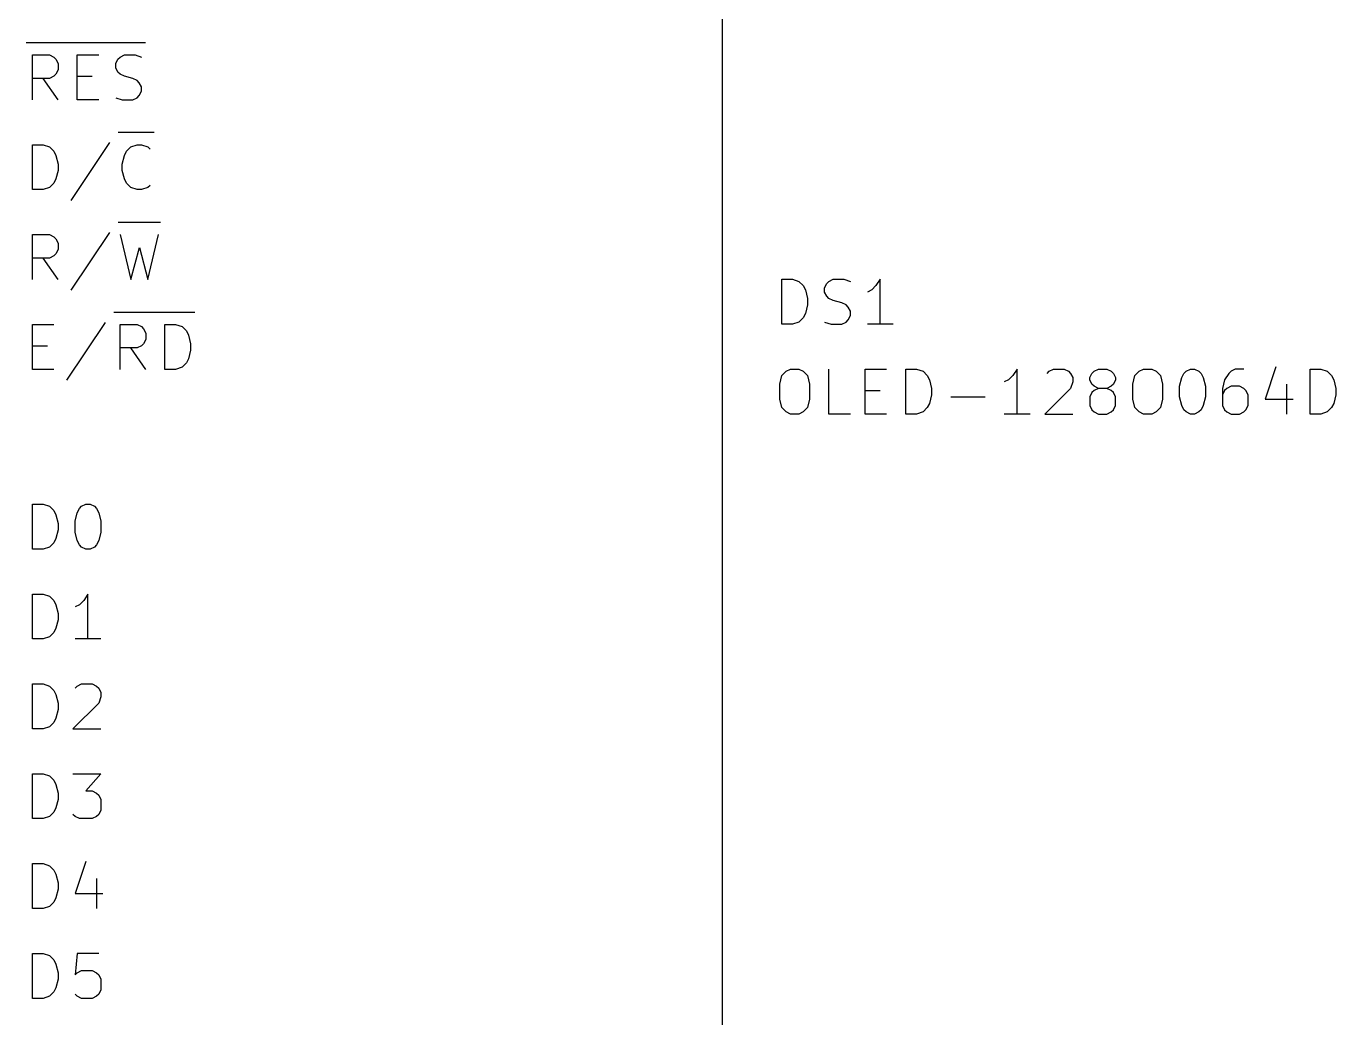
# Model space of a CAD drawing. Extents: x 0.4 to 11.3, y -7.9 to -0.4.
# Drawn here: x 3.325 to 4.783, y -3.645 to -2.541 of the extents above; entities that cross this region are included whole.
import ezdxf

# ---------------------------------------------------------------- set-up
doc = ezdxf.new("R2010")
doc.units = 0
doc.header["$MEASUREMENT"] = 0
for name, color, linetype in [('CYAN2', 4, 'CONTINUOUS'), ('LYELLOW', 51, 'CONTINUOUS'), ('RED2', 1, 'CONTINUOUS')]:
    doc.layers.add(name, color=color, linetype=linetype)

msp = doc.modelspace()

# ---------------------------------------------------------------- linework, layer by layer
at = {"layer": 'CYAN2', "linetype": 'CONTINUOUS'}
for p, q in [((3.325, -2.5593), (3.4579, -2.5593)), ((3.325, -2.5593), (3.4579, -2.5593)), ((3.3319, -2.6231), (3.3319, -2.5731)), ((3.3319, -2.5731), (3.3509, -2.5731)), ((3.3319, -2.6231), (3.3319, -2.5731)), ((3.3319, -2.5731), (3.3509, -2.5731)), ((3.3509, -2.5731), (3.3557, -2.5755)), ((3.3509, -2.5731), (3.3557, -2.5755)), ((3.3557, -2.5755), (3.3581, -2.5779)), ((3.3557, -2.5755), (3.3581, -2.5779)), ((3.3581, -2.5779), (3.3605, -2.5827)), ((3.3581, -2.5779), (3.3605, -2.5827)), ((3.3819, -2.6231), (3.3819, -2.5731)), ((3.3819, -2.5731), (3.4057, -2.5731)), ((3.3819, -2.6231), (3.3819, -2.5731)), ((3.3819, -2.5731), (3.4057, -2.5731)), ((3.4248, -2.5827), (3.4271, -2.5779)), ((3.4248, -2.5827), (3.4271, -2.5779)), ((3.4271, -2.5779), (3.4295, -2.5755)), ((3.4271, -2.5779), (3.4295, -2.5755)), ((3.4295, -2.5755), (3.4343, -2.5731)), ((3.4295, -2.5755), (3.4343, -2.5731)), ((3.4343, -2.5731), (3.4462, -2.5731)), ((3.4343, -2.5731), (3.4462, -2.5731)), ((3.4462, -2.5731), (3.4533, -2.5755)), ((3.4462, -2.5731), (3.4533, -2.5755)), ((3.3581, -2.5946), (3.3557, -2.5969)), ((3.3581, -2.5946), (3.3557, -2.5969)), ((3.3605, -2.5898), (3.3581, -2.5946)), ((3.3605, -2.5898), (3.3581, -2.5946)), ((3.3605, -2.5827), (3.3605, -2.5898)), ((3.3605, -2.5827), (3.3605, -2.5898)), ((3.4248, -2.5874), (3.4248, -2.5827)), ((3.4248, -2.5874), (3.4248, -2.5827)), ((3.4271, -2.5922), (3.4248, -2.5874)), ((3.4271, -2.5922), (3.4248, -2.5874)), ((3.4295, -2.5946), (3.4271, -2.5922)), ((3.4295, -2.5946), (3.4271, -2.5922)), ((3.4343, -2.5969), (3.4295, -2.5946)), ((3.4343, -2.5969), (3.4295, -2.5946)), ((3.3509, -2.5993), (3.3319, -2.5993)), ((3.3509, -2.5993), (3.3319, -2.5993)), ((3.3605, -2.6231), (3.3438, -2.5993)), ((3.3605, -2.6231), (3.3438, -2.5993)), ((3.3557, -2.5969), (3.3509, -2.5993)), ((3.3557, -2.5969), (3.3509, -2.5993)), ((3.3819, -2.5969), (3.3986, -2.5969)), ((3.3819, -2.5969), (3.3986, -2.5969)), ((3.4438, -2.5993), (3.4343, -2.5969)), ((3.4438, -2.5993), (3.4343, -2.5969)), ((3.4486, -2.6017), (3.4438, -2.5993)), ((3.4486, -2.6017), (3.4438, -2.5993)), ((3.4509, -2.6041), (3.4486, -2.6017)), ((3.4509, -2.6041), (3.4486, -2.6017)), ((3.4533, -2.6088), (3.4509, -2.6041)), ((3.4533, -2.6088), (3.4509, -2.6041)), ((3.4533, -2.6136), (3.4533, -2.6088)), ((3.4533, -2.6136), (3.4533, -2.6088)), ((3.4057, -2.6231), (3.3819, -2.6231)), ((3.4057, -2.6231), (3.3819, -2.6231)), ((3.4248, -2.6208), (3.4319, -2.6231)), ((3.4248, -2.6208), (3.4319, -2.6231)), ((3.4319, -2.6231), (3.4438, -2.6231)), ((3.4319, -2.6231), (3.4438, -2.6231)), ((3.4438, -2.6231), (3.4486, -2.6208)), ((3.4438, -2.6231), (3.4486, -2.6208)), ((3.4486, -2.6208), (3.4509, -2.6184)), ((3.4486, -2.6208), (3.4509, -2.6184)), ((3.4509, -2.6184), (3.4533, -2.6136)), ((3.4509, -2.6184), (3.4533, -2.6136)), ((3.4274, -2.6593), (3.4674, -2.6593)), ((3.4274, -2.6593), (3.4674, -2.6593)), ((3.3319, -2.7231), (3.3319, -2.6731)), ((3.3319, -2.6731), (3.3438, -2.6731)), ((3.3319, -2.7231), (3.3319, -2.6731)), ((3.3319, -2.6731), (3.3438, -2.6731)), ((3.3438, -2.6731), (3.3509, -2.6755)), ((3.3438, -2.6731), (3.3509, -2.6755)), ((3.3509, -2.6755), (3.3557, -2.6803)), ((3.3509, -2.6755), (3.3557, -2.6803)), ((3.3557, -2.6803), (3.3581, -2.685)), ((3.3557, -2.6803), (3.3581, -2.685)), ((3.4176, -2.6708), (3.3748, -2.735)), ((3.4176, -2.6708), (3.3748, -2.735)), ((3.4343, -2.685), (3.4367, -2.6803)), ((3.4343, -2.685), (3.4367, -2.6803)), ((3.4367, -2.6803), (3.4414, -2.6755)), ((3.4367, -2.6803), (3.4414, -2.6755)), ((3.4414, -2.6755), (3.4486, -2.6731)), ((3.4414, -2.6755), (3.4486, -2.6731)), ((3.4486, -2.6731), (3.4533, -2.6731)), ((3.4486, -2.6731), (3.4533, -2.6731)), ((3.4533, -2.6731), (3.4605, -2.6755)), ((3.4533, -2.6731), (3.4605, -2.6755)), ((3.4605, -2.6755), (3.4629, -2.6779)), ((3.4605, -2.6755), (3.4629, -2.6779)), ((3.3581, -2.685), (3.3605, -2.6946)), ((3.3581, -2.685), (3.3605, -2.6946)), ((3.3605, -2.6946), (3.3605, -2.7017)), ((3.3605, -2.6946), (3.3605, -2.7017)), ((3.4319, -2.6946), (3.4343, -2.685)), ((3.4319, -2.6946), (3.4343, -2.685)), ((3.4319, -2.7017), (3.4319, -2.6946)), ((3.4319, -2.7017), (3.4319, -2.6946)), ((3.3581, -2.7112), (3.3557, -2.716)), ((3.3581, -2.7112), (3.3557, -2.716)), ((3.3605, -2.7017), (3.3581, -2.7112)), ((3.3605, -2.7017), (3.3581, -2.7112)), ((3.4343, -2.7112), (3.4319, -2.7017)), ((3.4343, -2.7112), (3.4319, -2.7017)), ((3.4367, -2.716), (3.4343, -2.7112)), ((3.4367, -2.716), (3.4343, -2.7112)), ((3.3438, -2.7231), (3.3319, -2.7231)), ((3.3438, -2.7231), (3.3319, -2.7231)), ((3.3509, -2.7208), (3.3438, -2.7231)), ((3.3509, -2.7208), (3.3438, -2.7231)), ((3.3557, -2.716), (3.3509, -2.7208)), ((3.3557, -2.716), (3.3509, -2.7208)), ((3.4414, -2.7208), (3.4367, -2.716)), ((3.4414, -2.7208), (3.4367, -2.716)), ((3.4486, -2.7231), (3.4414, -2.7208)), ((3.4486, -2.7231), (3.4414, -2.7208)), ((3.4533, -2.7231), (3.4486, -2.7231)), ((3.4533, -2.7231), (3.4486, -2.7231)), ((3.4605, -2.7208), (3.4533, -2.7231)), ((3.4605, -2.7208), (3.4533, -2.7231)), ((3.4629, -2.7184), (3.4605, -2.7208)), ((3.4629, -2.7184), (3.4605, -2.7208)), ((3.4274, -2.7593), (3.4745, -2.7593)), ((3.4274, -2.7593), (3.4745, -2.7593)), ((3.3319, -2.8231), (3.3319, -2.7731)), ((3.3319, -2.7731), (3.3509, -2.7731)), ((3.3319, -2.8231), (3.3319, -2.7731)), ((3.3319, -2.7731), (3.3509, -2.7731)), ((3.3509, -2.7731), (3.3557, -2.7755)), ((3.3509, -2.7731), (3.3557, -2.7755)), ((3.3557, -2.7755), (3.3581, -2.7779)), ((3.3557, -2.7755), (3.3581, -2.7779)), ((3.3581, -2.7779), (3.3605, -2.7827)), ((3.3581, -2.7779), (3.3605, -2.7827)), ((3.3605, -2.7827), (3.3605, -2.7898)), ((3.3605, -2.7827), (3.3605, -2.7898)), ((3.4176, -2.7708), (3.3748, -2.835)), ((3.4176, -2.7708), (3.3748, -2.835)), ((3.4295, -2.7731), (3.4414, -2.8231)), ((3.4295, -2.7731), (3.4414, -2.8231)), ((3.4605, -2.8231), (3.4724, -2.7731)), ((3.4605, -2.8231), (3.4724, -2.7731)), ((3.3557, -2.7969), (3.3509, -2.7993)), ((3.3557, -2.7969), (3.3509, -2.7993)), ((3.3581, -2.7946), (3.3557, -2.7969)), ((3.3581, -2.7946), (3.3557, -2.7969)), ((3.3605, -2.7898), (3.3581, -2.7946)), ((3.3605, -2.7898), (3.3581, -2.7946)), ((3.4414, -2.8231), (3.451, -2.7874)), ((3.4414, -2.8231), (3.451, -2.7874)), ((3.451, -2.7874), (3.4605, -2.8231)), ((3.451, -2.7874), (3.4605, -2.8231)), ((3.3509, -2.7993), (3.3319, -2.7993)), ((3.3509, -2.7993), (3.3319, -2.7993)), ((3.3605, -2.8231), (3.3438, -2.7993)), ((3.3605, -2.8231), (3.3438, -2.7993)), ((4.1663, -2.8728), (4.1663, -2.8228)), ((4.1663, -2.8228), (4.1782, -2.8228)), ((4.1663, -2.8728), (4.1663, -2.8228)), ((4.1663, -2.8228), (4.1782, -2.8228)), ((4.1782, -2.8228), (4.1853, -2.8252)), ((4.1782, -2.8228), (4.1853, -2.8252)), ((4.1853, -2.8252), (4.1901, -2.8299)), ((4.1853, -2.8252), (4.1901, -2.8299)), ((4.2139, -2.8323), (4.2163, -2.8276)), ((4.2139, -2.8323), (4.2163, -2.8276)), ((4.2163, -2.8276), (4.2187, -2.8252)), ((4.2163, -2.8276), (4.2187, -2.8252)), ((4.2187, -2.8252), (4.2234, -2.8228)), ((4.2187, -2.8252), (4.2234, -2.8228)), ((4.2234, -2.8228), (4.2353, -2.8228)), ((4.2234, -2.8228), (4.2353, -2.8228)), ((4.2353, -2.8228), (4.2425, -2.8252)), ((4.2353, -2.8228), (4.2425, -2.8252)), ((4.2758, -2.8228), (4.271, -2.8299)), ((4.2758, -2.8228), (4.271, -2.8299)), ((4.2758, -2.8728), (4.2758, -2.8228)), ((4.2758, -2.8728), (4.2758, -2.8228)), ((4.1901, -2.8299), (4.1925, -2.8347)), ((4.1901, -2.8299), (4.1925, -2.8347)), ((4.1925, -2.8347), (4.1949, -2.8442)), ((4.1925, -2.8347), (4.1949, -2.8442)), ((4.2139, -2.8371), (4.2139, -2.8323)), ((4.2139, -2.8371), (4.2139, -2.8323)), ((4.2163, -2.8418), (4.2139, -2.8371)), ((4.2163, -2.8418), (4.2139, -2.8371)), ((4.2187, -2.8442), (4.2163, -2.8418)), ((4.2187, -2.8442), (4.2163, -2.8418)), ((4.2663, -2.8347), (4.2615, -2.8371)), ((4.2663, -2.8347), (4.2615, -2.8371)), ((4.271, -2.8299), (4.2663, -2.8347)), ((4.271, -2.8299), (4.2663, -2.8347)), ((4.1949, -2.8514), (4.1925, -2.8609)), ((4.1949, -2.8514), (4.1925, -2.8609)), ((4.1949, -2.8442), (4.1949, -2.8514)), ((4.1949, -2.8442), (4.1949, -2.8514)), ((4.2234, -2.8466), (4.2187, -2.8442)), ((4.2234, -2.8466), (4.2187, -2.8442)), ((4.2329, -2.849), (4.2234, -2.8466)), ((4.2329, -2.849), (4.2234, -2.8466)), ((4.2377, -2.8514), (4.2329, -2.849)), ((4.2377, -2.8514), (4.2329, -2.849)), ((4.2401, -2.8538), (4.2377, -2.8514)), ((4.2401, -2.8538), (4.2377, -2.8514)), ((4.2425, -2.8585), (4.2401, -2.8538)), ((4.2425, -2.8585), (4.2401, -2.8538)), ((3.4129, -2.8708), (3.37, -2.935)), ((3.4129, -2.8708), (3.37, -2.935)), ((3.4226, -2.8593), (3.5126, -2.8593)), ((3.4226, -2.8593), (3.5126, -2.8593)), ((4.1853, -2.8704), (4.1782, -2.8728)), ((4.1853, -2.8704), (4.1782, -2.8728)), ((4.1901, -2.8657), (4.1853, -2.8704)), ((4.1901, -2.8657), (4.1853, -2.8704)), ((4.1925, -2.8609), (4.1901, -2.8657)), ((4.1925, -2.8609), (4.1901, -2.8657)), ((4.2139, -2.8704), (4.221, -2.8728)), ((4.2139, -2.8704), (4.221, -2.8728)), ((4.2329, -2.8728), (4.2377, -2.8704)), ((4.2329, -2.8728), (4.2377, -2.8704)), ((4.2377, -2.8704), (4.2401, -2.868)), ((4.2377, -2.8704), (4.2401, -2.868)), ((4.2401, -2.868), (4.2425, -2.8633)), ((4.2401, -2.868), (4.2425, -2.8633)), ((4.2425, -2.8633), (4.2425, -2.8585)), ((4.2425, -2.8633), (4.2425, -2.8585)), ((3.3319, -2.9231), (3.3319, -2.8731)), ((3.3319, -2.8731), (3.3557, -2.8731)), ((3.3319, -2.9231), (3.3319, -2.8731)), ((3.3319, -2.8731), (3.3557, -2.8731)), ((3.4295, -2.9231), (3.4295, -2.8731)), ((3.4295, -2.8731), (3.4486, -2.8731)), ((3.4295, -2.9231), (3.4295, -2.8731)), ((3.4295, -2.8731), (3.4486, -2.8731)), ((3.4486, -2.8731), (3.4533, -2.8755)), ((3.4486, -2.8731), (3.4533, -2.8755)), ((3.4533, -2.8755), (3.4557, -2.8779)), ((3.4533, -2.8755), (3.4557, -2.8779)), ((3.4557, -2.8779), (3.4581, -2.8827)), ((3.4557, -2.8779), (3.4581, -2.8827)), ((3.4581, -2.8827), (3.4581, -2.8898)), ((3.4581, -2.8827), (3.4581, -2.8898)), ((3.4795, -2.9231), (3.4795, -2.8731)), ((3.4795, -2.8731), (3.4914, -2.8731)), ((3.4795, -2.9231), (3.4795, -2.8731)), ((3.4795, -2.8731), (3.4914, -2.8731)), ((3.4914, -2.8731), (3.4986, -2.8755)), ((3.4914, -2.8731), (3.4986, -2.8755)), ((3.4986, -2.8755), (3.5033, -2.8803)), ((3.4986, -2.8755), (3.5033, -2.8803)), ((3.5033, -2.8803), (3.5057, -2.885)), ((3.5033, -2.8803), (3.5057, -2.885)), ((3.5057, -2.885), (3.5081, -2.8946)), ((3.5057, -2.885), (3.5081, -2.8946)), ((4.1782, -2.8728), (4.1663, -2.8728)), ((4.1782, -2.8728), (4.1663, -2.8728)), ((4.221, -2.8728), (4.2329, -2.8728)), ((4.221, -2.8728), (4.2329, -2.8728)), ((4.2901, -2.8728), (4.2615, -2.8728)), ((4.2901, -2.8728), (4.2615, -2.8728)), ((3.3319, -2.8969), (3.3486, -2.8969)), ((3.3319, -2.8969), (3.3486, -2.8969)), ((3.4486, -2.8993), (3.4295, -2.8993)), ((3.4486, -2.8993), (3.4295, -2.8993)), ((3.4581, -2.9231), (3.4414, -2.8993)), ((3.4581, -2.9231), (3.4414, -2.8993)), ((3.4533, -2.8969), (3.4486, -2.8993)), ((3.4533, -2.8969), (3.4486, -2.8993)), ((3.4557, -2.8946), (3.4533, -2.8969)), ((3.4557, -2.8946), (3.4533, -2.8969)), ((3.4581, -2.8898), (3.4557, -2.8946)), ((3.4581, -2.8898), (3.4557, -2.8946)), ((3.5081, -2.8946), (3.5081, -2.9017)), ((3.5081, -2.8946), (3.5081, -2.9017)), ((3.5057, -2.9112), (3.5033, -2.916)), ((3.5057, -2.9112), (3.5033, -2.916)), ((3.5081, -2.9017), (3.5057, -2.9112)), ((3.5081, -2.9017), (3.5057, -2.9112)), ((3.3557, -2.9231), (3.3319, -2.9231)), ((3.3557, -2.9231), (3.3319, -2.9231)), ((3.4914, -2.9231), (3.4795, -2.9231)), ((3.4914, -2.9231), (3.4795, -2.9231)), ((3.4986, -2.9208), (3.4914, -2.9231)), ((3.4986, -2.9208), (3.4914, -2.9231)), ((3.5033, -2.916), (3.4986, -2.9208)), ((3.5033, -2.916), (3.4986, -2.9208)), ((4.1639, -2.9395), (4.1663, -2.9299)), ((4.1639, -2.9395), (4.1663, -2.9299)), ((4.1663, -2.9299), (4.171, -2.9252)), ((4.1663, -2.9299), (4.171, -2.9252)), ((4.171, -2.9252), (4.1758, -2.9228)), ((4.171, -2.9252), (4.1758, -2.9228)), ((4.1758, -2.9228), (4.1853, -2.9228)), ((4.1758, -2.9228), (4.1853, -2.9228)), ((4.1853, -2.9228), (4.1901, -2.9252)), ((4.1853, -2.9228), (4.1901, -2.9252)), ((4.1901, -2.9252), (4.1949, -2.9299)), ((4.1901, -2.9252), (4.1949, -2.9299)), ((4.1949, -2.9299), (4.1972, -2.9395)), ((4.1949, -2.9299), (4.1972, -2.9395)), ((4.2187, -2.9728), (4.2187, -2.9228)), ((4.2187, -2.9728), (4.2187, -2.9228)), ((4.2591, -2.9728), (4.2591, -2.9228)), ((4.2591, -2.9228), (4.2829, -2.9228)), ((4.2591, -2.9728), (4.2591, -2.9228)), ((4.2591, -2.9228), (4.2829, -2.9228)), ((4.3044, -2.9728), (4.3044, -2.9228)), ((4.3044, -2.9228), (4.3163, -2.9228)), ((4.3044, -2.9728), (4.3044, -2.9228)), ((4.3044, -2.9228), (4.3163, -2.9228)), ((4.3163, -2.9228), (4.3234, -2.9252)), ((4.3163, -2.9228), (4.3234, -2.9252)), ((4.3234, -2.9252), (4.3282, -2.9299)), ((4.3234, -2.9252), (4.3282, -2.9299)), ((4.3282, -2.9299), (4.3306, -2.9347)), ((4.3282, -2.9299), (4.3306, -2.9347)), ((4.4234, -2.9299), (4.4187, -2.9347)), ((4.4234, -2.9299), (4.4187, -2.9347)), ((4.4282, -2.9228), (4.4234, -2.9299)), ((4.4282, -2.9228), (4.4234, -2.9299)), ((4.4282, -2.9728), (4.4282, -2.9228)), ((4.4282, -2.9728), (4.4282, -2.9228)), ((4.4615, -2.9276), (4.4639, -2.9252)), ((4.4615, -2.9276), (4.4639, -2.9252)), ((4.4639, -2.9252), (4.4687, -2.9228)), ((4.4639, -2.9252), (4.4687, -2.9228)), ((4.4687, -2.9228), (4.4806, -2.9228)), ((4.4687, -2.9228), (4.4806, -2.9228)), ((4.4806, -2.9228), (4.4853, -2.9252)), ((4.4806, -2.9228), (4.4853, -2.9252)), ((4.4853, -2.9252), (4.4877, -2.9276)), ((4.4853, -2.9252), (4.4877, -2.9276)), ((4.4877, -2.9276), (4.4901, -2.9323)), ((4.4877, -2.9276), (4.4901, -2.9323)), ((4.5091, -2.9323), (4.5115, -2.9276)), ((4.5091, -2.9323), (4.5115, -2.9276)), ((4.5115, -2.9276), (4.5139, -2.9252)), ((4.5115, -2.9276), (4.5139, -2.9252)), ((4.5139, -2.9252), (4.5187, -2.9228)), ((4.5139, -2.9252), (4.5187, -2.9228)), ((4.5187, -2.9228), (4.5282, -2.9228)), ((4.5187, -2.9228), (4.5282, -2.9228)), ((4.5282, -2.9228), (4.5329, -2.9252)), ((4.5282, -2.9228), (4.5329, -2.9252)), ((4.5329, -2.9252), (4.5353, -2.9276)), ((4.5329, -2.9252), (4.5353, -2.9276)), ((4.5353, -2.9276), (4.5377, -2.9323)), ((4.5353, -2.9276), (4.5377, -2.9323)), ((4.5568, -2.9395), (4.5591, -2.9299)), ((4.5568, -2.9395), (4.5591, -2.9299)), ((4.5591, -2.9299), (4.5639, -2.9252)), ((4.5591, -2.9299), (4.5639, -2.9252)), ((4.5639, -2.9252), (4.5687, -2.9228)), ((4.5639, -2.9252), (4.5687, -2.9228)), ((4.5687, -2.9228), (4.5782, -2.9228)), ((4.5687, -2.9228), (4.5782, -2.9228)), ((4.5782, -2.9228), (4.5829, -2.9252)), ((4.5782, -2.9228), (4.5829, -2.9252)), ((4.5829, -2.9252), (4.5877, -2.9299)), ((4.5829, -2.9252), (4.5877, -2.9299)), ((4.5877, -2.9299), (4.5901, -2.9395)), ((4.5877, -2.9299), (4.5901, -2.9395)), ((4.6115, -2.9323), (4.6139, -2.9276)), ((4.6115, -2.9323), (4.6139, -2.9276)), ((4.6139, -2.9276), (4.6163, -2.9252)), ((4.6139, -2.9276), (4.6163, -2.9252)), ((4.6163, -2.9252), (4.621, -2.9228)), ((4.6163, -2.9252), (4.621, -2.9228)), ((4.621, -2.9228), (4.6258, -2.9228)), ((4.621, -2.9228), (4.6258, -2.9228)), ((4.6258, -2.9228), (4.6306, -2.9252)), ((4.6258, -2.9228), (4.6306, -2.9252)), ((4.6306, -2.9252), (4.6329, -2.9276)), ((4.6306, -2.9252), (4.6329, -2.9276)), ((4.6329, -2.9276), (4.6353, -2.9323)), ((4.6329, -2.9276), (4.6353, -2.9323)), ((4.6639, -2.9276), (4.6591, -2.9347)), ((4.6639, -2.9276), (4.6591, -2.9347)), ((4.6663, -2.9252), (4.6639, -2.9276)), ((4.6663, -2.9252), (4.6639, -2.9276)), ((4.671, -2.9228), (4.6663, -2.9252)), ((4.671, -2.9228), (4.6663, -2.9252)), ((4.6806, -2.9228), (4.671, -2.9228)), ((4.6806, -2.9228), (4.671, -2.9228)), ((4.7163, -2.9204), (4.7044, -2.9561)), ((4.7163, -2.9204), (4.7044, -2.9561)), ((4.7544, -2.9728), (4.7544, -2.9228)), ((4.7544, -2.9228), (4.7663, -2.9228)), ((4.7544, -2.9728), (4.7544, -2.9228)), ((4.7544, -2.9228), (4.7663, -2.9228)), ((4.7663, -2.9228), (4.7734, -2.9252)), ((4.7663, -2.9228), (4.7734, -2.9252)), ((4.7734, -2.9252), (4.7782, -2.9299)), ((4.7734, -2.9252), (4.7782, -2.9299)), ((4.7782, -2.9299), (4.7806, -2.9347)), ((4.7782, -2.9299), (4.7806, -2.9347)), ((4.1639, -2.9561), (4.1639, -2.9395)), ((4.1639, -2.9561), (4.1639, -2.9395)), ((4.1972, -2.9395), (4.1972, -2.9561)), ((4.1972, -2.9395), (4.1972, -2.9561)), ((4.3306, -2.9347), (4.3329, -2.9442)), ((4.3306, -2.9347), (4.3329, -2.9442)), ((4.3329, -2.9442), (4.3329, -2.9514)), ((4.3329, -2.9442), (4.3329, -2.9514)), ((4.4187, -2.9347), (4.4139, -2.9371)), ((4.4187, -2.9347), (4.4139, -2.9371)), ((4.4877, -2.9442), (4.4591, -2.9728)), ((4.4877, -2.9442), (4.4591, -2.9728)), ((4.4901, -2.9371), (4.4877, -2.9442)), ((4.4901, -2.9371), (4.4877, -2.9442)), ((4.4901, -2.9323), (4.4901, -2.9371)), ((4.4901, -2.9323), (4.4901, -2.9371)), ((4.5091, -2.9347), (4.5091, -2.9323)), ((4.5091, -2.9347), (4.5091, -2.9323)), ((4.5115, -2.9395), (4.5091, -2.9347)), ((4.5115, -2.9395), (4.5091, -2.9347)), ((4.5139, -2.9418), (4.5115, -2.9395)), ((4.5139, -2.9418), (4.5115, -2.9395)), ((4.5187, -2.9442), (4.5139, -2.9418)), ((4.5187, -2.9442), (4.5139, -2.9418)), ((4.5187, -2.9442), (4.5139, -2.9466)), ((4.5187, -2.9442), (4.5139, -2.9466)), ((4.5282, -2.9442), (4.5187, -2.9442)), ((4.5282, -2.9442), (4.5187, -2.9442)), ((4.5329, -2.9418), (4.5282, -2.9442)), ((4.5329, -2.9418), (4.5282, -2.9442)), ((4.5329, -2.9466), (4.5282, -2.9442)), ((4.5329, -2.9466), (4.5282, -2.9442)), ((4.5353, -2.9395), (4.5329, -2.9418)), ((4.5353, -2.9395), (4.5329, -2.9418)), ((4.5377, -2.9347), (4.5353, -2.9395)), ((4.5377, -2.9347), (4.5353, -2.9395)), ((4.5377, -2.9323), (4.5377, -2.9347)), ((4.5377, -2.9323), (4.5377, -2.9347)), ((4.5568, -2.9561), (4.5568, -2.9395)), ((4.5568, -2.9561), (4.5568, -2.9395)), ((4.5901, -2.9395), (4.5901, -2.9561)), ((4.5901, -2.9395), (4.5901, -2.9561)), ((4.6091, -2.9418), (4.6115, -2.9323)), ((4.6091, -2.9418), (4.6115, -2.9323)), ((4.6091, -2.9538), (4.6091, -2.9418)), ((4.6091, -2.9538), (4.6091, -2.9418)), ((4.6353, -2.9323), (4.6377, -2.9418)), ((4.6353, -2.9323), (4.6377, -2.9418)), ((4.6377, -2.9418), (4.6377, -2.9538)), ((4.6377, -2.9418), (4.6377, -2.9538)), ((4.6591, -2.9347), (4.6568, -2.9442)), ((4.6591, -2.9347), (4.6568, -2.9442)), ((4.6568, -2.9442), (4.6568, -2.9633)), ((4.6568, -2.9442), (4.6568, -2.9633)), ((4.6615, -2.9442), (4.6591, -2.9466)), ((4.6615, -2.9442), (4.6591, -2.9466)), ((4.6663, -2.9418), (4.6615, -2.9442)), ((4.6663, -2.9418), (4.6615, -2.9442)), ((4.6758, -2.9418), (4.6663, -2.9418)), ((4.6758, -2.9418), (4.6663, -2.9418)), ((4.6806, -2.9442), (4.6758, -2.9418)), ((4.6806, -2.9442), (4.6758, -2.9418)), ((4.6829, -2.9466), (4.6806, -2.9442)), ((4.6829, -2.9466), (4.6806, -2.9442)), ((4.7282, -2.9395), (4.7282, -2.9728)), ((4.7282, -2.9395), (4.7282, -2.9728)), ((4.7806, -2.9347), (4.7829, -2.9442)), ((4.7806, -2.9347), (4.7829, -2.9442)), ((4.7829, -2.9442), (4.7829, -2.9514)), ((4.7829, -2.9442), (4.7829, -2.9514)), ((4.1663, -2.9657), (4.1639, -2.9561)), ((4.1663, -2.9657), (4.1639, -2.9561)), ((4.1972, -2.9561), (4.1949, -2.9657)), ((4.1972, -2.9561), (4.1949, -2.9657)), ((4.2591, -2.9466), (4.2758, -2.9466)), ((4.2591, -2.9466), (4.2758, -2.9466)), ((4.3329, -2.9514), (4.3306, -2.9609)), ((4.3329, -2.9514), (4.3306, -2.9609)), ((4.3544, -2.9538), (4.3925, -2.9538)), ((4.3544, -2.9538), (4.3925, -2.9538)), ((4.5115, -2.949), (4.5091, -2.9538)), ((4.5115, -2.949), (4.5091, -2.9538)), ((4.5091, -2.9538), (4.5091, -2.9633)), ((4.5091, -2.9538), (4.5091, -2.9633)), ((4.5139, -2.9466), (4.5115, -2.949)), ((4.5139, -2.9466), (4.5115, -2.949)), ((4.5353, -2.949), (4.5329, -2.9466)), ((4.5353, -2.949), (4.5329, -2.9466)), ((4.5377, -2.9538), (4.5353, -2.949)), ((4.5377, -2.9538), (4.5353, -2.949)), ((4.5377, -2.9633), (4.5377, -2.9538)), ((4.5377, -2.9633), (4.5377, -2.9538)), ((4.5591, -2.9657), (4.5568, -2.9561)), ((4.5591, -2.9657), (4.5568, -2.9561)), ((4.5901, -2.9561), (4.5877, -2.9657)), ((4.5901, -2.9561), (4.5877, -2.9657)), ((4.6115, -2.9633), (4.6091, -2.9538)), ((4.6115, -2.9633), (4.6091, -2.9538)), ((4.6377, -2.9538), (4.6353, -2.9633)), ((4.6377, -2.9538), (4.6353, -2.9633)), ((4.6591, -2.9466), (4.6568, -2.9514)), ((4.6591, -2.9466), (4.6568, -2.9514)), ((4.6853, -2.9514), (4.6829, -2.9466)), ((4.6853, -2.9514), (4.6829, -2.9466)), ((4.6853, -2.9633), (4.6853, -2.9514)), ((4.6853, -2.9633), (4.6853, -2.9514)), ((4.7044, -2.9561), (4.7353, -2.9561)), ((4.7044, -2.9561), (4.7353, -2.9561)), ((4.7829, -2.9514), (4.7806, -2.9609)), ((4.7829, -2.9514), (4.7806, -2.9609)), ((4.171, -2.9704), (4.1663, -2.9657)), ((4.171, -2.9704), (4.1663, -2.9657)), ((4.1758, -2.9728), (4.171, -2.9704)), ((4.1758, -2.9728), (4.171, -2.9704)), ((4.1853, -2.9728), (4.1758, -2.9728)), ((4.1853, -2.9728), (4.1758, -2.9728)), ((4.1901, -2.9704), (4.1853, -2.9728)), ((4.1901, -2.9704), (4.1853, -2.9728)), ((4.1949, -2.9657), (4.1901, -2.9704)), ((4.1949, -2.9657), (4.1901, -2.9704)), ((4.2425, -2.9728), (4.2187, -2.9728)), ((4.2425, -2.9728), (4.2187, -2.9728)), ((4.2829, -2.9728), (4.2591, -2.9728)), ((4.2829, -2.9728), (4.2591, -2.9728)), ((4.3163, -2.9728), (4.3044, -2.9728)), ((4.3163, -2.9728), (4.3044, -2.9728)), ((4.3234, -2.9704), (4.3163, -2.9728)), ((4.3234, -2.9704), (4.3163, -2.9728)), ((4.3282, -2.9657), (4.3234, -2.9704)), ((4.3282, -2.9657), (4.3234, -2.9704)), ((4.3306, -2.9609), (4.3282, -2.9657)), ((4.3306, -2.9609), (4.3282, -2.9657)), ((4.4425, -2.9728), (4.4139, -2.9728)), ((4.4425, -2.9728), (4.4139, -2.9728)), ((4.4591, -2.9728), (4.4901, -2.9728)), ((4.4591, -2.9728), (4.4901, -2.9728)), ((4.5091, -2.9633), (4.5115, -2.968)), ((4.5091, -2.9633), (4.5115, -2.968)), ((4.5115, -2.968), (4.5139, -2.9704)), ((4.5115, -2.968), (4.5139, -2.9704)), ((4.5139, -2.9704), (4.5187, -2.9728)), ((4.5139, -2.9704), (4.5187, -2.9728)), ((4.5187, -2.9728), (4.5282, -2.9728)), ((4.5187, -2.9728), (4.5282, -2.9728)), ((4.5282, -2.9728), (4.5329, -2.9704)), ((4.5282, -2.9728), (4.5329, -2.9704)), ((4.5329, -2.9704), (4.5353, -2.968)), ((4.5329, -2.9704), (4.5353, -2.968)), ((4.5353, -2.968), (4.5377, -2.9633)), ((4.5353, -2.968), (4.5377, -2.9633)), ((4.5639, -2.9704), (4.5591, -2.9657)), ((4.5639, -2.9704), (4.5591, -2.9657)), ((4.5687, -2.9728), (4.5639, -2.9704)), ((4.5687, -2.9728), (4.5639, -2.9704)), ((4.5782, -2.9728), (4.5687, -2.9728)), ((4.5782, -2.9728), (4.5687, -2.9728)), ((4.5829, -2.9704), (4.5782, -2.9728)), ((4.5829, -2.9704), (4.5782, -2.9728)), ((4.5877, -2.9657), (4.5829, -2.9704)), ((4.5877, -2.9657), (4.5829, -2.9704)), ((4.6139, -2.968), (4.6115, -2.9633)), ((4.6139, -2.968), (4.6115, -2.9633)), ((4.6163, -2.9704), (4.6139, -2.968)), ((4.6163, -2.9704), (4.6139, -2.968)), ((4.621, -2.9728), (4.6163, -2.9704)), ((4.621, -2.9728), (4.6163, -2.9704)), ((4.6258, -2.9728), (4.621, -2.9728)), ((4.6258, -2.9728), (4.621, -2.9728)), ((4.6306, -2.9704), (4.6258, -2.9728)), ((4.6306, -2.9704), (4.6258, -2.9728)), ((4.6329, -2.968), (4.6306, -2.9704)), ((4.6329, -2.968), (4.6306, -2.9704)), ((4.6353, -2.9633), (4.6329, -2.968)), ((4.6353, -2.9633), (4.6329, -2.968)), ((4.6568, -2.9633), (4.6591, -2.968)), ((4.6568, -2.9633), (4.6591, -2.968)), ((4.6591, -2.968), (4.6615, -2.9704)), ((4.6591, -2.968), (4.6615, -2.9704)), ((4.6615, -2.9704), (4.6663, -2.9728)), ((4.6615, -2.9704), (4.6663, -2.9728)), ((4.6663, -2.9728), (4.6758, -2.9728)), ((4.6663, -2.9728), (4.6758, -2.9728)), ((4.6758, -2.9728), (4.6806, -2.9704)), ((4.6758, -2.9728), (4.6806, -2.9704)), ((4.6806, -2.9704), (4.6829, -2.968)), ((4.6806, -2.9704), (4.6829, -2.968)), ((4.6829, -2.968), (4.6853, -2.9633)), ((4.6829, -2.968), (4.6853, -2.9633)), ((4.7663, -2.9728), (4.7544, -2.9728)), ((4.7663, -2.9728), (4.7544, -2.9728)), ((4.7734, -2.9704), (4.7663, -2.9728)), ((4.7734, -2.9704), (4.7663, -2.9728)), ((4.7782, -2.9657), (4.7734, -2.9704)), ((4.7782, -2.9657), (4.7734, -2.9704)), ((4.7806, -2.9609), (4.7782, -2.9657)), ((4.7806, -2.9609), (4.7782, -2.9657)), ((3.3319, -3.1231), (3.3319, -3.0731)), ((3.3319, -3.0731), (3.3438, -3.0731)), ((3.3319, -3.1231), (3.3319, -3.0731)), ((3.3319, -3.0731), (3.3438, -3.0731)), ((3.3438, -3.0731), (3.3509, -3.0755)), ((3.3438, -3.0731), (3.3509, -3.0755)), ((3.3509, -3.0755), (3.3557, -3.0803)), ((3.3509, -3.0755), (3.3557, -3.0803)), ((3.3843, -3.0779), (3.3867, -3.0755)), ((3.3843, -3.0779), (3.3867, -3.0755)), ((3.3867, -3.0755), (3.3914, -3.0731)), ((3.3867, -3.0755), (3.3914, -3.0731)), ((3.3914, -3.0731), (3.3962, -3.0731)), ((3.3914, -3.0731), (3.3962, -3.0731)), ((3.3962, -3.0731), (3.4009, -3.0755)), ((3.3962, -3.0731), (3.4009, -3.0755)), ((3.4009, -3.0755), (3.4033, -3.0779)), ((3.4009, -3.0755), (3.4033, -3.0779)), ((3.3557, -3.0803), (3.3581, -3.085)), ((3.3557, -3.0803), (3.3581, -3.085)), ((3.3581, -3.085), (3.3605, -3.0946)), ((3.3581, -3.085), (3.3605, -3.0946)), ((3.3795, -3.0922), (3.3819, -3.0827)), ((3.3795, -3.0922), (3.3819, -3.0827)), ((3.3819, -3.0827), (3.3843, -3.0779)), ((3.3819, -3.0827), (3.3843, -3.0779)), ((3.4033, -3.0779), (3.4057, -3.0827)), ((3.4033, -3.0779), (3.4057, -3.0827)), ((3.4057, -3.0827), (3.4081, -3.0922)), ((3.4057, -3.0827), (3.4081, -3.0922)), ((3.3605, -3.1017), (3.3581, -3.1112)), ((3.3605, -3.1017), (3.3581, -3.1112)), ((3.3605, -3.0946), (3.3605, -3.1017)), ((3.3605, -3.0946), (3.3605, -3.1017)), ((3.3795, -3.1041), (3.3795, -3.0922)), ((3.3795, -3.1041), (3.3795, -3.0922)), ((3.3819, -3.1136), (3.3795, -3.1041)), ((3.3819, -3.1136), (3.3795, -3.1041)), ((3.4081, -3.1041), (3.4057, -3.1136)), ((3.4081, -3.1041), (3.4057, -3.1136)), ((3.4081, -3.0922), (3.4081, -3.1041)), ((3.4081, -3.0922), (3.4081, -3.1041)), ((3.3557, -3.116), (3.3509, -3.1208)), ((3.3557, -3.116), (3.3509, -3.1208)), ((3.3581, -3.1112), (3.3557, -3.116)), ((3.3581, -3.1112), (3.3557, -3.116)), ((3.3843, -3.1184), (3.3819, -3.1136)), ((3.3843, -3.1184), (3.3819, -3.1136)), ((3.3867, -3.1208), (3.3843, -3.1184)), ((3.3867, -3.1208), (3.3843, -3.1184)), ((3.4033, -3.1184), (3.4009, -3.1208)), ((3.4033, -3.1184), (3.4009, -3.1208)), ((3.4057, -3.1136), (3.4033, -3.1184)), ((3.4057, -3.1136), (3.4033, -3.1184)), ((3.3438, -3.1231), (3.3319, -3.1231)), ((3.3438, -3.1231), (3.3319, -3.1231)), ((3.3509, -3.1208), (3.3438, -3.1231)), ((3.3509, -3.1208), (3.3438, -3.1231)), ((3.3914, -3.1231), (3.3867, -3.1208)), ((3.3914, -3.1231), (3.3867, -3.1208)), ((3.3962, -3.1231), (3.3914, -3.1231)), ((3.3962, -3.1231), (3.3914, -3.1231)), ((3.4009, -3.1208), (3.3962, -3.1231)), ((3.4009, -3.1208), (3.3962, -3.1231)), ((3.3319, -3.2231), (3.3319, -3.1731)), ((3.3319, -3.1731), (3.3438, -3.1731)), ((3.3319, -3.2231), (3.3319, -3.1731)), ((3.3319, -3.1731), (3.3438, -3.1731)), ((3.3438, -3.1731), (3.3509, -3.1755)), ((3.3438, -3.1731), (3.3509, -3.1755)), ((3.3509, -3.1755), (3.3557, -3.1803)), ((3.3509, -3.1755), (3.3557, -3.1803)), ((3.3938, -3.1731), (3.389, -3.1803)), ((3.3938, -3.1731), (3.389, -3.1803)), ((3.3938, -3.2231), (3.3938, -3.1731)), ((3.3938, -3.2231), (3.3938, -3.1731)), ((3.3557, -3.1803), (3.3581, -3.185)), ((3.3557, -3.1803), (3.3581, -3.185)), ((3.3581, -3.185), (3.3605, -3.1946)), ((3.3581, -3.185), (3.3605, -3.1946)), ((3.3843, -3.185), (3.3795, -3.1874)), ((3.3843, -3.185), (3.3795, -3.1874)), ((3.389, -3.1803), (3.3843, -3.185)), ((3.389, -3.1803), (3.3843, -3.185)), ((3.3605, -3.2017), (3.3581, -3.2112)), ((3.3605, -3.2017), (3.3581, -3.2112)), ((3.3605, -3.1946), (3.3605, -3.2017)), ((3.3605, -3.1946), (3.3605, -3.2017)), ((3.3509, -3.2208), (3.3438, -3.2231)), ((3.3509, -3.2208), (3.3438, -3.2231)), ((3.3557, -3.216), (3.3509, -3.2208)), ((3.3557, -3.216), (3.3509, -3.2208)), ((3.3581, -3.2112), (3.3557, -3.216)), ((3.3581, -3.2112), (3.3557, -3.216)), ((3.3438, -3.2231), (3.3319, -3.2231)), ((3.3438, -3.2231), (3.3319, -3.2231)), ((3.4081, -3.2231), (3.3795, -3.2231)), ((3.4081, -3.2231), (3.3795, -3.2231)), ((3.3319, -3.3231), (3.3319, -3.2731)), ((3.3319, -3.2731), (3.3438, -3.2731)), ((3.3319, -3.3231), (3.3319, -3.2731)), ((3.3319, -3.2731), (3.3438, -3.2731)), ((3.3438, -3.2731), (3.3509, -3.2755)), ((3.3438, -3.2731), (3.3509, -3.2755)), ((3.3509, -3.2755), (3.3557, -3.2803)), ((3.3509, -3.2755), (3.3557, -3.2803)), ((3.3557, -3.2803), (3.3581, -3.285)), ((3.3557, -3.2803), (3.3581, -3.285)), ((3.3795, -3.2779), (3.3819, -3.2755)), ((3.3795, -3.2779), (3.3819, -3.2755)), ((3.3819, -3.2755), (3.3867, -3.2731)), ((3.3819, -3.2755), (3.3867, -3.2731)), ((3.3867, -3.2731), (3.3986, -3.2731)), ((3.3867, -3.2731), (3.3986, -3.2731)), ((3.3986, -3.2731), (3.4033, -3.2755)), ((3.3986, -3.2731), (3.4033, -3.2755)), ((3.4033, -3.2755), (3.4057, -3.2779)), ((3.4033, -3.2755), (3.4057, -3.2779)), ((3.4057, -3.2779), (3.4081, -3.2827)), ((3.4057, -3.2779), (3.4081, -3.2827)), ((3.3581, -3.285), (3.3605, -3.2946)), ((3.3581, -3.285), (3.3605, -3.2946)), ((3.3605, -3.2946), (3.3605, -3.3017)), ((3.3605, -3.2946), (3.3605, -3.3017)), ((3.4057, -3.2946), (3.3771, -3.3231)), ((3.4057, -3.2946), (3.3771, -3.3231)), ((3.4081, -3.2874), (3.4057, -3.2946)), ((3.4081, -3.2874), (3.4057, -3.2946)), ((3.4081, -3.2827), (3.4081, -3.2874)), ((3.4081, -3.2827), (3.4081, -3.2874)), ((3.3605, -3.3017), (3.3581, -3.3112)), ((3.3605, -3.3017), (3.3581, -3.3112)), ((3.3438, -3.3231), (3.3319, -3.3231)), ((3.3438, -3.3231), (3.3319, -3.3231)), ((3.3509, -3.3208), (3.3438, -3.3231)), ((3.3509, -3.3208), (3.3438, -3.3231)), ((3.3557, -3.316), (3.3509, -3.3208)), ((3.3557, -3.316), (3.3509, -3.3208)), ((3.3581, -3.3112), (3.3557, -3.316)), ((3.3581, -3.3112), (3.3557, -3.316)), ((3.3771, -3.3231), (3.4081, -3.3231)), ((3.3771, -3.3231), (3.4081, -3.3231)), ((3.3319, -3.4231), (3.3319, -3.3731)), ((3.3319, -3.3731), (3.3438, -3.3731)), ((3.3319, -3.4231), (3.3319, -3.3731)), ((3.3319, -3.3731), (3.3438, -3.3731)), ((3.3438, -3.3731), (3.3509, -3.3755)), ((3.3438, -3.3731), (3.3509, -3.3755)), ((3.3509, -3.3755), (3.3557, -3.3803)), ((3.3509, -3.3755), (3.3557, -3.3803)), ((3.3557, -3.3803), (3.3581, -3.385)), ((3.3557, -3.3803), (3.3581, -3.385)), ((3.3771, -3.3731), (3.4081, -3.3731)), ((3.3771, -3.3731), (3.4081, -3.3731)), ((3.4081, -3.3731), (3.3914, -3.3922)), ((3.4081, -3.3731), (3.3914, -3.3922)), ((3.3581, -3.385), (3.3605, -3.3946)), ((3.3581, -3.385), (3.3605, -3.3946)), ((3.3605, -3.3946), (3.3605, -3.4017)), ((3.3605, -3.3946), (3.3605, -3.4017)), ((3.3914, -3.3922), (3.3986, -3.3922)), ((3.3914, -3.3922), (3.3986, -3.3922)), ((3.3986, -3.3922), (3.4033, -3.3946)), ((3.3986, -3.3922), (3.4033, -3.3946)), ((3.4033, -3.3946), (3.4057, -3.3969)), ((3.4033, -3.3946), (3.4057, -3.3969)), ((3.4057, -3.3969), (3.4081, -3.4017)), ((3.4057, -3.3969), (3.4081, -3.4017)), ((3.3581, -3.4112), (3.3557, -3.416)), ((3.3581, -3.4112), (3.3557, -3.416)), ((3.3605, -3.4017), (3.3581, -3.4112)), ((3.3605, -3.4017), (3.3581, -3.4112)), ((3.4081, -3.4017), (3.4081, -3.4136)), ((3.4081, -3.4017), (3.4081, -3.4136)), ((3.3438, -3.4231), (3.3319, -3.4231)), ((3.3438, -3.4231), (3.3319, -3.4231)), ((3.3509, -3.4208), (3.3438, -3.4231)), ((3.3509, -3.4208), (3.3438, -3.4231)), ((3.3557, -3.416), (3.3509, -3.4208)), ((3.3557, -3.416), (3.3509, -3.4208)), ((3.3795, -3.4208), (3.3771, -3.4184)), ((3.3795, -3.4208), (3.3771, -3.4184)), ((3.3843, -3.4231), (3.3795, -3.4208)), ((3.3843, -3.4231), (3.3795, -3.4208)), ((3.3986, -3.4231), (3.3843, -3.4231)), ((3.3986, -3.4231), (3.3843, -3.4231)), ((3.4033, -3.4208), (3.3986, -3.4231)), ((3.4033, -3.4208), (3.3986, -3.4231)), ((3.4057, -3.4184), (3.4033, -3.4208)), ((3.4057, -3.4184), (3.4033, -3.4208)), ((3.4081, -3.4136), (3.4057, -3.4184)), ((3.4081, -3.4136), (3.4057, -3.4184)), ((3.3319, -3.5231), (3.3319, -3.4731)), ((3.3319, -3.4731), (3.3438, -3.4731)), ((3.3319, -3.5231), (3.3319, -3.4731)), ((3.3319, -3.4731), (3.3438, -3.4731)), ((3.3438, -3.4731), (3.3509, -3.4755)), ((3.3438, -3.4731), (3.3509, -3.4755)), ((3.3509, -3.4755), (3.3557, -3.4803)), ((3.3509, -3.4755), (3.3557, -3.4803)), ((3.3557, -3.4803), (3.3581, -3.485)), ((3.3557, -3.4803), (3.3581, -3.485)), ((3.3914, -3.4708), (3.3795, -3.5065)), ((3.3914, -3.4708), (3.3795, -3.5065)), ((3.3581, -3.485), (3.3605, -3.4946)), ((3.3581, -3.485), (3.3605, -3.4946)), ((3.3605, -3.4946), (3.3605, -3.5017)), ((3.3605, -3.4946), (3.3605, -3.5017)), ((3.4033, -3.4898), (3.4033, -3.5231)), ((3.4033, -3.4898), (3.4033, -3.5231)), ((3.3581, -3.5112), (3.3557, -3.516)), ((3.3581, -3.5112), (3.3557, -3.516)), ((3.3605, -3.5017), (3.3581, -3.5112)), ((3.3605, -3.5017), (3.3581, -3.5112)), ((3.3795, -3.5065), (3.4105, -3.5065)), ((3.3795, -3.5065), (3.4105, -3.5065)), ((3.3438, -3.5231), (3.3319, -3.5231)), ((3.3438, -3.5231), (3.3319, -3.5231)), ((3.3509, -3.5208), (3.3438, -3.5231)), ((3.3509, -3.5208), (3.3438, -3.5231)), ((3.3557, -3.516), (3.3509, -3.5208)), ((3.3557, -3.516), (3.3509, -3.5208)), ((3.3319, -3.6231), (3.3319, -3.5731)), ((3.3319, -3.5731), (3.3438, -3.5731)), ((3.3319, -3.6231), (3.3319, -3.5731)), ((3.3319, -3.5731), (3.3438, -3.5731)), ((3.3438, -3.5731), (3.3509, -3.5755)), ((3.3438, -3.5731), (3.3509, -3.5755)), ((3.3509, -3.5755), (3.3557, -3.5803)), ((3.3509, -3.5755), (3.3557, -3.5803)), ((3.3557, -3.5803), (3.3581, -3.585)), ((3.3557, -3.5803), (3.3581, -3.585)), ((3.3581, -3.585), (3.3605, -3.5946)), ((3.3581, -3.585), (3.3605, -3.5946)), ((3.3819, -3.5731), (3.3795, -3.5969)), ((3.3819, -3.5731), (3.3795, -3.5969)), ((3.4057, -3.5731), (3.3819, -3.5731)), ((3.4057, -3.5731), (3.3819, -3.5731)), ((3.3605, -3.5946), (3.3605, -3.6017)), ((3.3605, -3.5946), (3.3605, -3.6017)), ((3.3795, -3.5969), (3.3819, -3.5946)), ((3.3795, -3.5969), (3.3819, -3.5946)), ((3.3819, -3.5946), (3.3867, -3.5922)), ((3.3819, -3.5946), (3.3867, -3.5922)), ((3.3867, -3.5922), (3.3986, -3.5922)), ((3.3867, -3.5922), (3.3986, -3.5922)), ((3.3986, -3.5922), (3.4033, -3.5946)), ((3.3986, -3.5922), (3.4033, -3.5946)), ((3.4033, -3.5946), (3.4057, -3.5969)), ((3.4033, -3.5946), (3.4057, -3.5969)), ((3.4057, -3.5969), (3.4081, -3.6017)), ((3.4057, -3.5969), (3.4081, -3.6017)), ((3.3581, -3.6112), (3.3557, -3.616)), ((3.3581, -3.6112), (3.3557, -3.616)), ((3.3605, -3.6017), (3.3581, -3.6112)), ((3.3605, -3.6017), (3.3581, -3.6112)), ((3.4081, -3.6136), (3.4057, -3.6184)), ((3.4081, -3.6136), (3.4057, -3.6184)), ((3.4081, -3.6017), (3.4081, -3.6136)), ((3.4081, -3.6017), (3.4081, -3.6136)), ((3.3438, -3.6231), (3.3319, -3.6231)), ((3.3438, -3.6231), (3.3319, -3.6231)), ((3.3509, -3.6208), (3.3438, -3.6231)), ((3.3509, -3.6208), (3.3438, -3.6231)), ((3.3557, -3.616), (3.3509, -3.6208)), ((3.3557, -3.616), (3.3509, -3.6208)), ((3.3819, -3.6208), (3.3795, -3.6184)), ((3.3819, -3.6208), (3.3795, -3.6184)), ((3.3867, -3.6231), (3.3819, -3.6208)), ((3.3867, -3.6231), (3.3819, -3.6208)), ((3.3986, -3.6231), (3.3867, -3.6231)), ((3.3986, -3.6231), (3.3867, -3.6231)), ((3.4033, -3.6208), (3.3986, -3.6231)), ((3.4033, -3.6208), (3.3986, -3.6231)), ((3.4057, -3.6184), (3.4033, -3.6208)), ((3.4057, -3.6184), (3.4033, -3.6208))]:
    msp.add_line(p, q, dxfattribs=at)
at = {"layer": 'LYELLOW', "linetype": 'CONTINUOUS'}
msp.add_line((4.1, -4.3), (4.1, -1.5), dxfattribs=at)
at = {"layer": 'RED2', "linetype": 'CONTINUOUS'}
msp.add_line((4.1, -4.3), (4.1, -1.5), dxfattribs=at)

doc.saveas('drawing.dxf')
